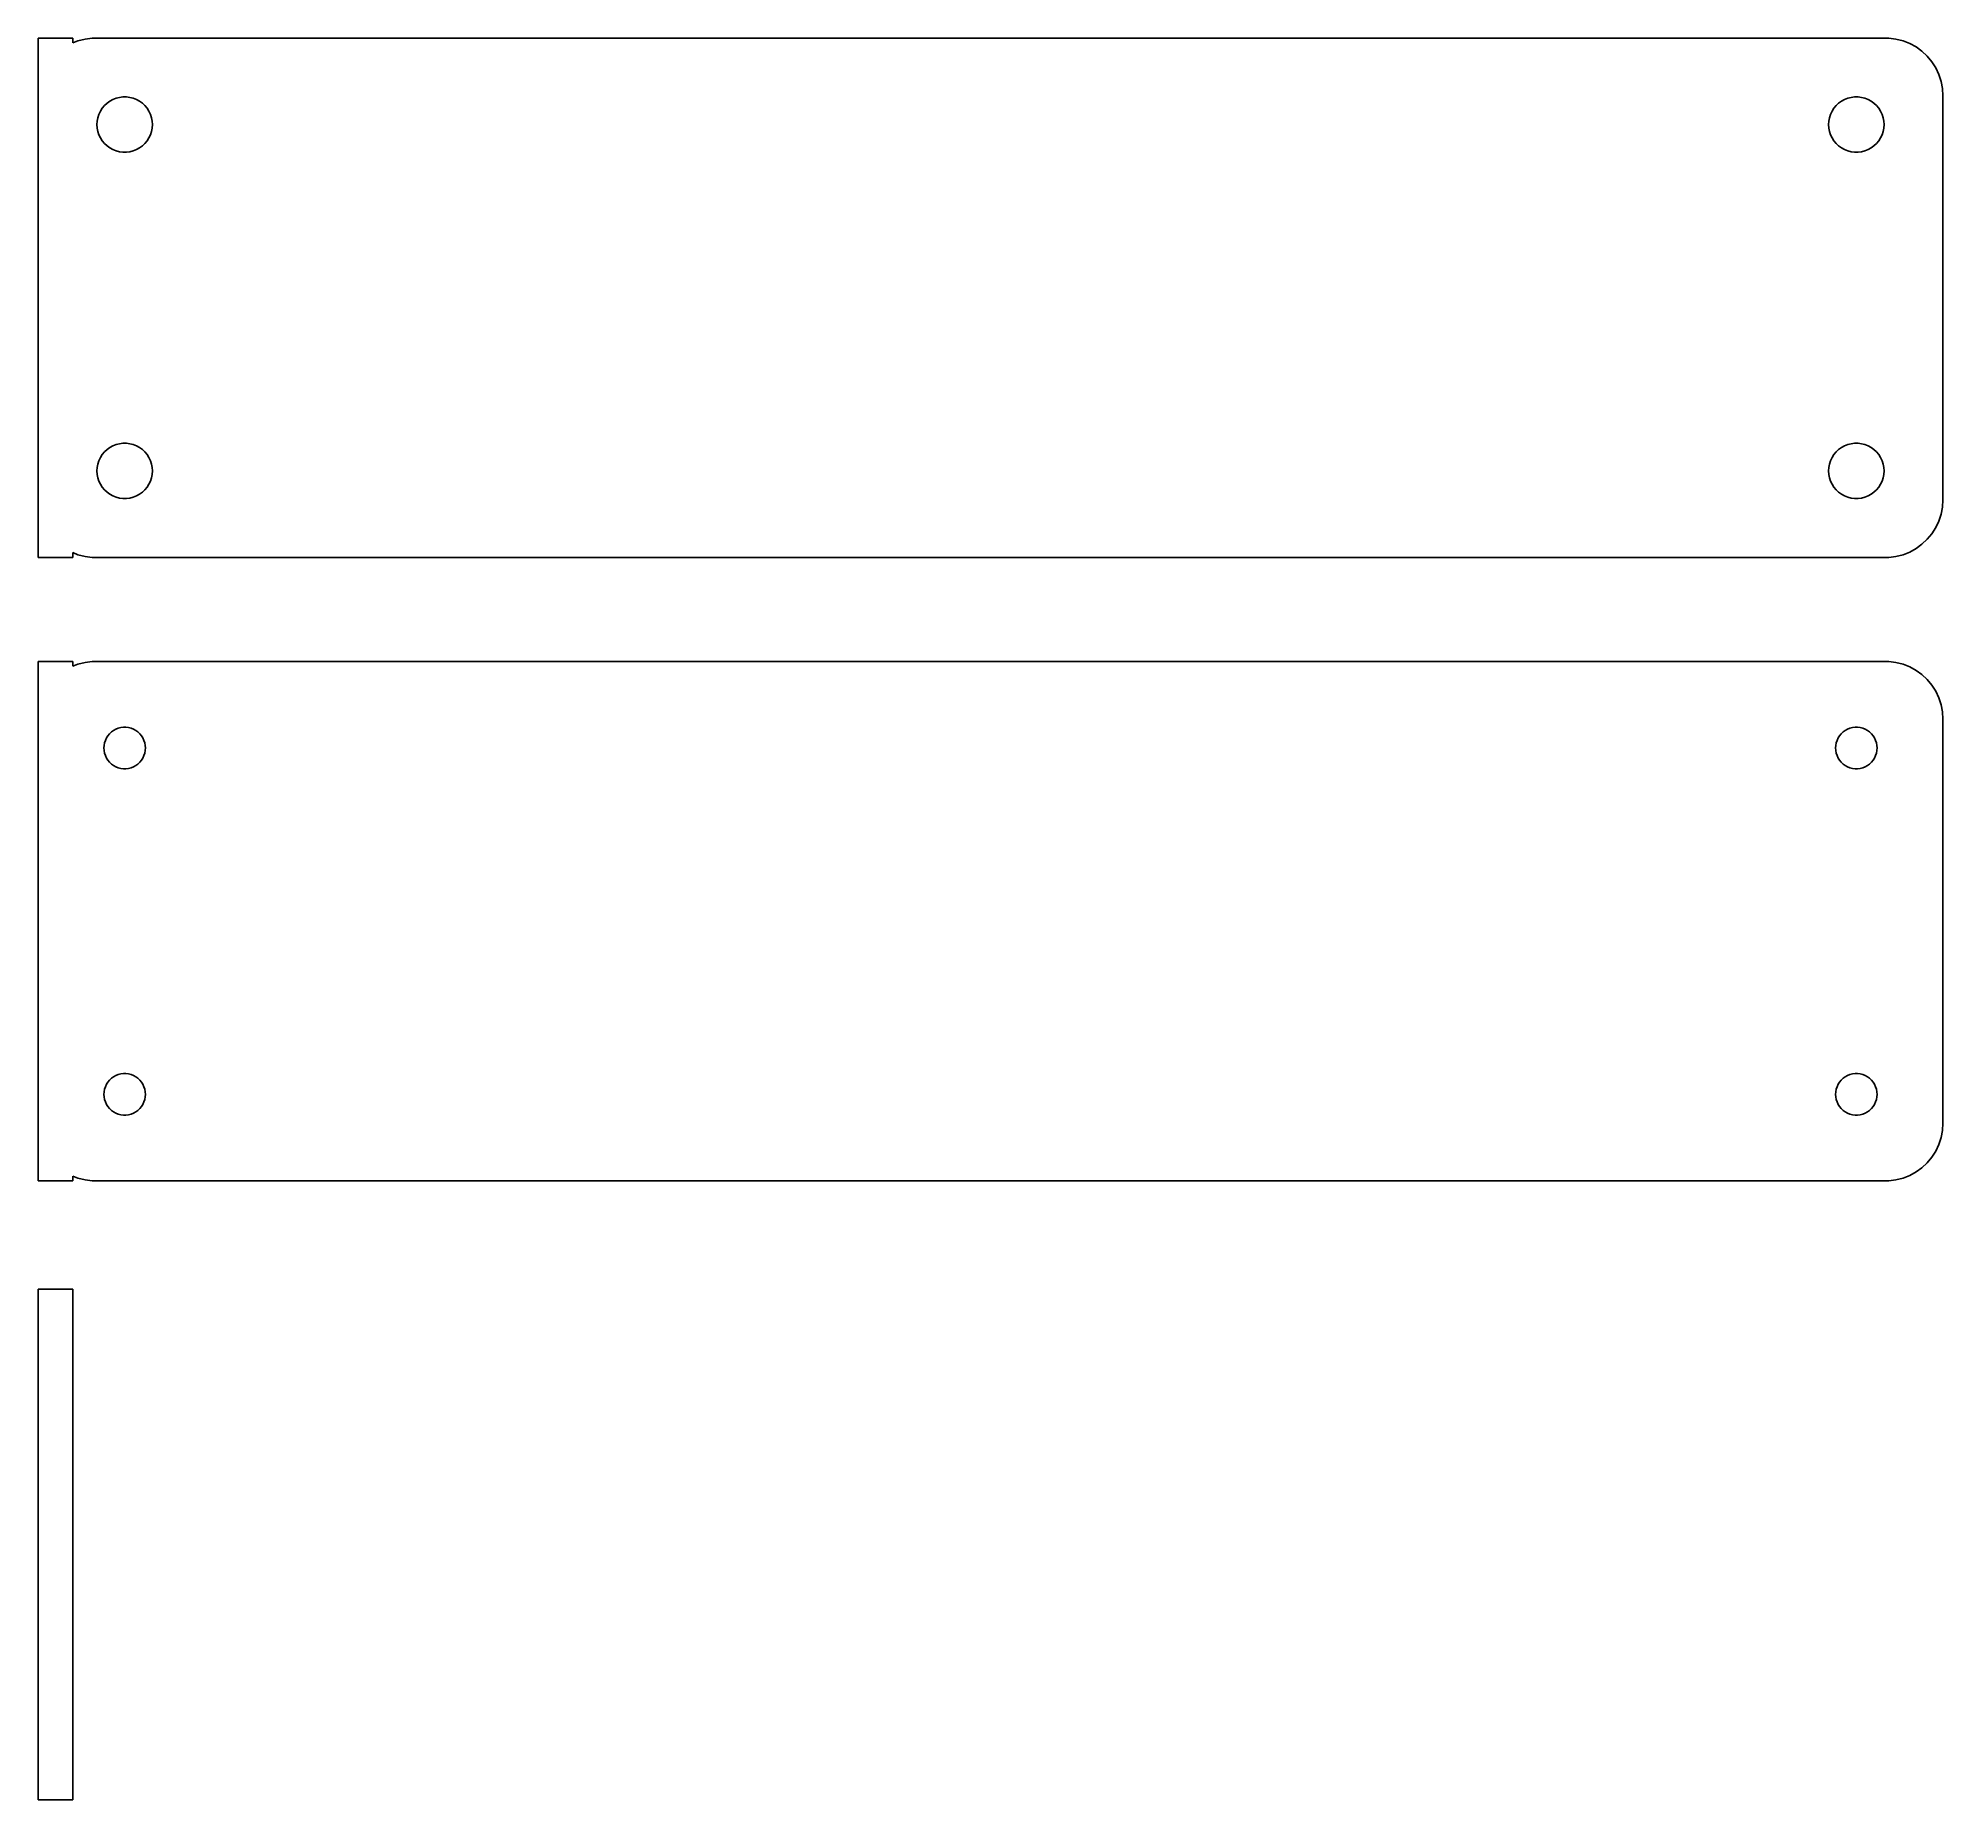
# Model space of a CAD drawing. Header units: metres. Extents: x -82 to 82, y -22 to 130.
import ezdxf

# ---------------------------------------------------------------- set-up
doc = ezdxf.new("R2010")
doc.units = ezdxf.units.M

msp = doc.modelspace()

# ---------------------------------------------------------------- linework, layer by layer
for p, q in [((-79.5, 130.49), (-82.5, 130.49)), ((-82.5, 130.49), (-82.5, 85.5099)), ((-79.5, 130.075), (-79.5, 130.49)), ((-78.4369, 130.411), (-79.0451, 130.255)), ((-77.8139, 130.49), (-78.4369, 130.411)), ((77.8139, 130.49), (-77.8139, 130.49)), ((78.4369, 130.411), (77.8139, 130.49)), ((79.0451, 130.255), (78.4369, 130.411)), ((-79.0451, 130.255), (-79.5, 130.075)), ((79.6289, 130.024), (79.0451, 130.255)), ((80.1791, 129.722), (79.6289, 130.024)), ((80.6871, 129.353), (80.1791, 129.722)), ((81.1448, 128.923), (80.6871, 129.353)), ((81.5451, 128.439), (81.1448, 128.923)), ((81.8815, 127.909), (81.5451, 128.439)), ((82.1489, 127.341), (81.8815, 127.909)), ((82.3429, 126.743), (82.1489, 127.341)), ((82.4606, 126.127), (82.3429, 126.743)), ((82.5, 125.5), (82.4606, 126.127)), ((82.5, 90.5), (82.5, 125.5)), ((-77.3246, 123.597), (-77.2315, 123.883)), ((-77.2315, 123.883), (-77.1031, 124.156)), ((-77.1031, 124.156), (-76.9416, 124.411)), ((-76.9416, 124.411), (-76.7495, 124.643)), ((-76.7495, 124.643), (-76.5298, 124.849)), ((-76.5298, 124.849), (-76.286, 125.026)), ((-76.286, 125.026), (-76.0219, 125.172)), ((-76.0219, 125.172), (-75.7416, 125.283)), ((-75.7416, 125.283), (-75.4497, 125.357)), ((-75.4497, 125.357), (-75.1507, 125.395)), ((-75.1507, 125.395), (-74.8493, 125.395)), ((-74.8493, 125.395), (-74.5503, 125.357)), ((-74.5503, 125.357), (-74.2584, 125.283)), ((-74.2584, 125.283), (-73.9781, 125.172)), ((-73.9781, 125.172), (-73.714, 125.026)), ((-73.714, 125.026), (-73.4702, 124.849)), ((-73.4702, 124.849), (-73.2505, 124.643)), ((-73.2505, 124.643), (-73.0583, 124.411)), ((-73.0583, 124.411), (-72.8969, 124.156)), ((-72.8969, 124.156), (-72.7685, 123.883)), ((-72.7685, 123.883), (-72.6754, 123.597)), ((72.6754, 123.597), (72.7685, 123.883)), ((72.7685, 123.883), (72.8969, 124.156)), ((72.8969, 124.156), (73.0583, 124.411)), ((73.0583, 124.411), (73.2505, 124.643)), ((73.2505, 124.643), (73.4702, 124.849)), ((73.4702, 124.849), (73.714, 125.026)), ((73.714, 125.026), (73.9781, 125.172)), ((73.9781, 125.172), (74.2584, 125.283)), ((74.2584, 125.283), (74.5503, 125.357)), ((74.5503, 125.357), (74.8493, 125.395)), ((74.8493, 125.395), (75.1507, 125.395)), ((75.1507, 125.395), (75.4497, 125.357)), ((75.4497, 125.357), (75.7416, 125.283)), ((75.7416, 125.283), (76.0219, 125.172)), ((76.0219, 125.172), (76.286, 125.026)), ((76.286, 125.026), (76.5298, 124.849)), ((76.5298, 124.849), (76.7495, 124.643)), ((76.7495, 124.643), (76.9416, 124.411)), ((76.9416, 124.411), (77.1031, 124.156)), ((77.1031, 124.156), (77.2315, 123.883)), ((77.2315, 123.883), (77.3246, 123.597)), ((-77.4, 123), (-77.3811, 123.301)), ((-77.3811, 122.699), (-77.4, 123)), ((-77.3811, 123.301), (-77.3246, 123.597)), ((-77.3246, 122.403), (-77.3811, 122.699)), ((-77.2315, 122.117), (-77.3246, 122.403)), ((-77.1031, 121.844), (-77.2315, 122.117)), ((-72.7685, 122.117), (-72.8969, 121.844)), ((-72.6754, 122.403), (-72.7685, 122.117)), ((-72.6754, 123.597), (-72.6189, 123.301)), ((-72.6189, 122.699), (-72.6754, 122.403)), ((-72.6189, 123.301), (-72.6, 123)), ((-72.6, 123), (-72.6189, 122.699)), ((72.6, 123), (72.6189, 123.301)), ((72.6189, 122.699), (72.6, 123)), ((72.6189, 123.301), (72.6754, 123.597)), ((72.6754, 122.403), (72.6189, 122.699)), ((72.7685, 122.117), (72.6754, 122.403)), ((72.8969, 121.844), (72.7685, 122.117)), ((77.2315, 122.117), (77.1031, 121.844)), ((77.3246, 122.403), (77.2315, 122.117)), ((77.3246, 123.597), (77.3811, 123.301)), ((77.3811, 122.699), (77.3246, 122.403)), ((77.3811, 123.301), (77.4, 123)), ((77.4, 123), (77.3811, 122.699)), ((-76.9416, 121.589), (-77.1031, 121.844)), ((-76.7495, 121.357), (-76.9416, 121.589)), ((-76.5298, 121.151), (-76.7495, 121.357)), ((-76.286, 120.974), (-76.5298, 121.151)), ((-76.0219, 120.828), (-76.286, 120.974)), ((-75.7416, 120.717), (-76.0219, 120.828)), ((-75.4497, 120.643), (-75.7416, 120.717)), ((-75.1507, 120.605), (-75.4497, 120.643)), ((-74.8493, 120.605), (-75.1507, 120.605)), ((-74.5503, 120.643), (-74.8493, 120.605)), ((-74.2584, 120.717), (-74.5503, 120.643)), ((-73.9781, 120.828), (-74.2584, 120.717)), ((-73.714, 120.974), (-73.9781, 120.828)), ((-73.4702, 121.151), (-73.714, 120.974)), ((-73.2505, 121.357), (-73.4702, 121.151)), ((-73.0583, 121.589), (-73.2505, 121.357)), ((-72.8969, 121.844), (-73.0583, 121.589)), ((73.0583, 121.589), (72.8969, 121.844)), ((73.2505, 121.357), (73.0583, 121.589)), ((73.4702, 121.151), (73.2505, 121.357)), ((73.714, 120.974), (73.4702, 121.151)), ((73.9781, 120.828), (73.714, 120.974)), ((74.2584, 120.717), (73.9781, 120.828)), ((74.5503, 120.643), (74.2584, 120.717)), ((74.8493, 120.605), (74.5503, 120.643)), ((75.1507, 120.605), (74.8493, 120.605)), ((75.4497, 120.643), (75.1507, 120.605)), ((75.7416, 120.717), (75.4497, 120.643)), ((76.0219, 120.828), (75.7416, 120.717)), ((76.286, 120.974), (76.0219, 120.828)), ((76.5298, 121.151), (76.286, 120.974)), ((76.7495, 121.357), (76.5298, 121.151)), ((76.9416, 121.589), (76.7495, 121.357)), ((77.1031, 121.844), (76.9416, 121.589)), ((-77.2315, 93.8835), (-77.1031, 94.1562)), ((-77.1031, 94.1562), (-76.9416, 94.4107)), ((-76.9416, 94.4107), (-76.7495, 94.6429)), ((-76.7495, 94.6429), (-76.5298, 94.8492)), ((-76.5298, 94.8492), (-76.286, 95.0264)), ((-76.286, 95.0264), (-76.0219, 95.1716)), ((-76.0219, 95.1716), (-75.7416, 95.2825)), ((-75.7416, 95.2825), (-75.4497, 95.3575)), ((-75.4497, 95.3575), (-75.1507, 95.3953)), ((-75.1507, 95.3953), (-74.8493, 95.3953)), ((-74.8493, 95.3953), (-74.5503, 95.3575)), ((-74.5503, 95.3575), (-74.2584, 95.2825)), ((-74.2584, 95.2825), (-73.9781, 95.1716)), ((-73.9781, 95.1716), (-73.714, 95.0264)), ((-73.714, 95.0264), (-73.4702, 94.8492)), ((-73.4702, 94.8492), (-73.2505, 94.6429)), ((-73.2505, 94.6429), (-73.0583, 94.4107)), ((-73.0583, 94.4107), (-72.8969, 94.1562)), ((-72.8969, 94.1562), (-72.7685, 93.8835)), ((72.7685, 93.8835), (72.8969, 94.1562)), ((72.8969, 94.1562), (73.0583, 94.4107)), ((73.0583, 94.4107), (73.2505, 94.6429)), ((73.2505, 94.6429), (73.4702, 94.8492)), ((73.4702, 94.8492), (73.714, 95.0264)), ((73.714, 95.0264), (73.9781, 95.1716)), ((73.9781, 95.1716), (74.2584, 95.2825)), ((74.2584, 95.2825), (74.5503, 95.3575)), ((74.5503, 95.3575), (74.8493, 95.3953)), ((74.8493, 95.3953), (75.1507, 95.3953)), ((75.1507, 95.3953), (75.4497, 95.3575)), ((75.4497, 95.3575), (75.7416, 95.2825)), ((75.7416, 95.2825), (76.0219, 95.1716)), ((76.0219, 95.1716), (76.286, 95.0264)), ((76.286, 95.0264), (76.5298, 94.8492)), ((76.5298, 94.8492), (76.7495, 94.6429)), ((76.7495, 94.6429), (76.9416, 94.4107)), ((76.9416, 94.4107), (77.1031, 94.1562)), ((77.1031, 94.1562), (77.2315, 93.8835)), ((-77.4, 93), (-77.3811, 93.3008)), ((-77.3811, 92.6992), (-77.4, 93)), ((-77.3811, 93.3008), (-77.3246, 93.5969)), ((-77.3246, 92.4032), (-77.3811, 92.6992)), ((-77.3246, 93.5969), (-77.2315, 93.8835)), ((-77.2315, 92.1165), (-77.3246, 92.4032)), ((-72.7685, 93.8835), (-72.6754, 93.5969)), ((-72.6754, 92.4032), (-72.7685, 92.1165)), ((-72.6754, 93.5969), (-72.6189, 93.3008)), ((-72.6189, 92.6992), (-72.6754, 92.4032)), ((-72.6189, 93.3008), (-72.6, 93)), ((-72.6, 93), (-72.6189, 92.6992)), ((72.6, 93), (72.6189, 93.3008)), ((72.6189, 92.6992), (72.6, 93)), ((72.6189, 93.3008), (72.6754, 93.5969)), ((72.6754, 92.4032), (72.6189, 92.6992)), ((72.6754, 93.5969), (72.7685, 93.8835)), ((72.7685, 92.1165), (72.6754, 92.4032)), ((77.2315, 93.8835), (77.3246, 93.5969)), ((77.3246, 92.4032), (77.2315, 92.1165)), ((77.3246, 93.5969), (77.3811, 93.3008)), ((77.3811, 92.6992), (77.3246, 92.4032)), ((77.3811, 93.3008), (77.4, 93)), ((77.4, 93), (77.3811, 92.6992)), ((-77.1031, 91.8438), (-77.2315, 92.1165)), ((-76.9416, 91.5893), (-77.1031, 91.8438)), ((-76.7495, 91.3571), (-76.9416, 91.5893)), ((-76.5298, 91.1508), (-76.7495, 91.3571)), ((-76.286, 90.9736), (-76.5298, 91.1508)), ((-76.0219, 90.8284), (-76.286, 90.9736)), ((-75.7416, 90.7175), (-76.0219, 90.8284)), ((-73.9781, 90.8284), (-74.2584, 90.7175)), ((-73.714, 90.9736), (-73.9781, 90.8284)), ((-73.4702, 91.1508), (-73.714, 90.9736)), ((-73.2505, 91.3571), (-73.4702, 91.1508)), ((-73.0583, 91.5893), (-73.2505, 91.3571)), ((-72.8969, 91.8438), (-73.0583, 91.5893)), ((-72.7685, 92.1165), (-72.8969, 91.8438)), ((72.8969, 91.8438), (72.7685, 92.1165)), ((73.0583, 91.5893), (72.8969, 91.8438)), ((73.2505, 91.3571), (73.0583, 91.5893)), ((73.4702, 91.1508), (73.2505, 91.3571)), ((73.714, 90.9736), (73.4702, 91.1508)), ((73.9781, 90.8284), (73.714, 90.9736)), ((74.2584, 90.7175), (73.9781, 90.8284)), ((76.0219, 90.8284), (75.7416, 90.7175)), ((76.286, 90.9736), (76.0219, 90.8284)), ((76.5298, 91.1508), (76.286, 90.9736)), ((76.7495, 91.3571), (76.5298, 91.1508)), ((76.9416, 91.5893), (76.7495, 91.3571)), ((77.1031, 91.8438), (76.9416, 91.5893)), ((77.2315, 92.1165), (77.1031, 91.8438)), ((-75.4497, 90.6425), (-75.7416, 90.7175)), ((-75.1507, 90.6047), (-75.4497, 90.6425)), ((-74.8493, 90.6047), (-75.1507, 90.6047)), ((-74.5503, 90.6425), (-74.8493, 90.6047)), ((-74.2584, 90.7175), (-74.5503, 90.6425)), ((74.5503, 90.6425), (74.2584, 90.7175)), ((74.8493, 90.6047), (74.5503, 90.6425)), ((75.1507, 90.6047), (74.8493, 90.6047)), ((75.4497, 90.6425), (75.1507, 90.6047)), ((75.7416, 90.7175), (75.4497, 90.6425)), ((82.1489, 88.6594), (82.3429, 89.2566)), ((82.3429, 89.2566), (82.4606, 89.8733)), ((82.4606, 89.8733), (82.5, 90.5)), ((81.1448, 87.0773), (81.5451, 87.5611)), ((81.5451, 87.5611), (81.8815, 88.0912)), ((81.8815, 88.0912), (82.1489, 88.6594)), ((-79.5, 85.9248), (-79.0451, 85.7447)), ((-79.5, 85.5099), (-79.5, 85.9248)), ((79.0451, 85.7447), (79.6289, 85.9759)), ((79.6289, 85.9759), (80.1791, 86.2784)), ((80.1791, 86.2784), (80.6871, 86.6474)), ((80.6871, 86.6474), (81.1448, 87.0773)), ((-82.5, 85.5099), (-79.5, 85.5099)), ((-79.0451, 85.7447), (-78.4369, 85.5886)), ((-78.4369, 85.5886), (-77.8139, 85.5099)), ((-77.8139, 85.5099), (77.8139, 85.5099)), ((77.8139, 85.5099), (78.4369, 85.5886)), ((78.4369, 85.5886), (79.0451, 85.7447)), ((-79.5, 76.4901), (-82.5, 76.4901)), ((-82.5, 76.4901), (-82.5, 31.5099)), ((-79.5, 76.0752), (-79.5, 76.4901)), ((-79.0451, 76.2553), (-79.5, 76.0752)), ((-78.4369, 76.4114), (-79.0451, 76.2553)), ((-77.8139, 76.4901), (-78.4369, 76.4114)), ((77.8139, 76.4901), (-77.8139, 76.4901)), ((78.4369, 76.4114), (77.8139, 76.4901)), ((79.0451, 76.2553), (78.4369, 76.4114)), ((79.6289, 76.0241), (79.0451, 76.2553)), ((80.1791, 75.7216), (79.6289, 76.0241)), ((80.6871, 75.3526), (80.1791, 75.7216)), ((81.1448, 74.9227), (80.6871, 75.3526)), ((81.5451, 74.4389), (81.1448, 74.9227)), ((81.8815, 73.9088), (81.5451, 74.4389)), ((82.1489, 73.3406), (81.8815, 73.9088)), ((82.3429, 72.7434), (82.1489, 73.3406)), ((82.4606, 72.1267), (82.3429, 72.7434)), ((82.5, 71.5), (82.4606, 72.1267)), ((82.5, 36.5), (82.5, 71.5)), ((-76.7858, 69.2256), (-76.7434, 69.4476)), ((-76.7434, 69.4476), (-76.6736, 69.6626)), ((-76.6736, 69.6626), (-76.5773, 69.8671)), ((-76.5773, 69.8671), (-76.4562, 70.058)), ((-76.4562, 70.058), (-76.3121, 70.2322)), ((-76.3121, 70.2322), (-76.1474, 70.3869)), ((-76.1474, 70.3869), (-75.9645, 70.5198)), ((-75.9645, 70.5198), (-75.7664, 70.6287)), ((-75.7664, 70.6287), (-75.5562, 70.7119)), ((-75.5562, 70.7119), (-75.3373, 70.7681)), ((-75.3373, 70.7681), (-75.113, 70.7964)), ((-75.113, 70.7964), (-74.887, 70.7964)), ((-74.887, 70.7964), (-74.6627, 70.7681)), ((-74.6627, 70.7681), (-74.4438, 70.7119)), ((-74.4438, 70.7119), (-74.2336, 70.6287)), ((-74.2336, 70.6287), (-74.0355, 70.5198)), ((-74.0355, 70.5198), (-73.8526, 70.3869)), ((-73.8526, 70.3869), (-73.6879, 70.2322)), ((-73.6879, 70.2322), (-73.5438, 70.058)), ((-73.5438, 70.058), (-73.4226, 69.8671)), ((-73.4226, 69.8671), (-73.3264, 69.6626)), ((-73.3264, 69.6626), (-73.2565, 69.4476)), ((-73.2565, 69.4476), (-73.2142, 69.2256)), ((73.2142, 69.2256), (73.2565, 69.4476)), ((73.2565, 69.4476), (73.3264, 69.6626)), ((73.3264, 69.6626), (73.4226, 69.8671)), ((73.4226, 69.8671), (73.5438, 70.058)), ((73.5438, 70.058), (73.6879, 70.2322)), ((73.6879, 70.2322), (73.8526, 70.3869)), ((73.8526, 70.3869), (74.0355, 70.5198)), ((74.0355, 70.5198), (74.2336, 70.6287)), ((74.2336, 70.6287), (74.4438, 70.7119)), ((74.4438, 70.7119), (74.6627, 70.7681)), ((74.6627, 70.7681), (74.887, 70.7964)), ((74.887, 70.7964), (75.113, 70.7964)), ((75.113, 70.7964), (75.3373, 70.7681)), ((75.3373, 70.7681), (75.5562, 70.7119)), ((75.5562, 70.7119), (75.7664, 70.6287)), ((75.7664, 70.6287), (75.9645, 70.5198)), ((75.9645, 70.5198), (76.1474, 70.3869)), ((76.1474, 70.3869), (76.3121, 70.2322)), ((76.3121, 70.2322), (76.4562, 70.058)), ((76.4562, 70.058), (76.5773, 69.8671)), ((76.5773, 69.8671), (76.6736, 69.6626)), ((76.6736, 69.6626), (76.7434, 69.4476)), ((76.7434, 69.4476), (76.7858, 69.2256)), ((-76.8, 69), (-76.7858, 69.2256)), ((-76.7858, 68.7744), (-76.8, 69)), ((-76.7434, 68.5524), (-76.7858, 68.7744)), ((-76.6736, 68.3374), (-76.7434, 68.5524)), ((-76.5773, 68.1328), (-76.6736, 68.3374)), ((-76.4562, 67.942), (-76.5773, 68.1328)), ((-76.3121, 67.7678), (-76.4562, 67.942)), ((-76.1474, 67.6131), (-76.3121, 67.7678)), ((-73.6879, 67.7678), (-73.8526, 67.6131)), ((-73.5438, 67.942), (-73.6879, 67.7678)), ((-73.4226, 68.1328), (-73.5438, 67.942)), ((-73.3264, 68.3374), (-73.4226, 68.1328)), ((-73.2565, 68.5524), (-73.3264, 68.3374)), ((-73.2142, 68.7744), (-73.2565, 68.5524)), ((-73.2142, 69.2256), (-73.2, 69)), ((-73.2, 69), (-73.2142, 68.7744)), ((73.2, 69), (73.2142, 69.2256)), ((73.2142, 68.7744), (73.2, 69)), ((73.2565, 68.5524), (73.2142, 68.7744)), ((73.3264, 68.3374), (73.2565, 68.5524)), ((73.4226, 68.1328), (73.3264, 68.3374)), ((73.5438, 67.942), (73.4226, 68.1328)), ((73.6879, 67.7678), (73.5438, 67.942)), ((73.8526, 67.6131), (73.6879, 67.7678)), ((76.3121, 67.7678), (76.1474, 67.6131)), ((76.4562, 67.942), (76.3121, 67.7678)), ((76.5773, 68.1328), (76.4562, 67.942)), ((76.6736, 68.3374), (76.5773, 68.1328)), ((76.7434, 68.5524), (76.6736, 68.3374)), ((76.7858, 68.7744), (76.7434, 68.5524)), ((76.7858, 69.2256), (76.8, 69)), ((76.8, 69), (76.7858, 68.7744)), ((-75.9645, 67.4802), (-76.1474, 67.6131)), ((-75.7664, 67.3713), (-75.9645, 67.4802)), ((-75.5562, 67.2881), (-75.7664, 67.3713)), ((-75.3373, 67.2319), (-75.5562, 67.2881)), ((-75.113, 67.2036), (-75.3373, 67.2319)), ((-74.887, 67.2036), (-75.113, 67.2036)), ((-74.6627, 67.2319), (-74.887, 67.2036)), ((-74.4438, 67.2881), (-74.6627, 67.2319)), ((-74.2336, 67.3713), (-74.4438, 67.2881)), ((-74.0355, 67.4802), (-74.2336, 67.3713)), ((-73.8526, 67.6131), (-74.0355, 67.4802)), ((74.0355, 67.4802), (73.8526, 67.6131)), ((74.2336, 67.3713), (74.0355, 67.4802)), ((74.4438, 67.2881), (74.2336, 67.3713)), ((74.6627, 67.2319), (74.4438, 67.2881)), ((74.887, 67.2036), (74.6627, 67.2319)), ((75.113, 67.2036), (74.887, 67.2036)), ((75.3373, 67.2319), (75.113, 67.2036)), ((75.5562, 67.2881), (75.3373, 67.2319)), ((75.7664, 67.3713), (75.5562, 67.2881)), ((75.9645, 67.4802), (75.7664, 67.3713)), ((76.1474, 67.6131), (75.9645, 67.4802)), ((-76.7434, 39.4476), (-76.6736, 39.6626)), ((-76.6736, 39.6626), (-76.5773, 39.8672)), ((-76.5773, 39.8672), (-76.4562, 40.058)), ((-76.4562, 40.058), (-76.3121, 40.2322)), ((-76.3121, 40.2322), (-76.1474, 40.3869)), ((-76.1474, 40.3869), (-75.9645, 40.5198)), ((-75.9645, 40.5198), (-75.7664, 40.6287)), ((-75.7664, 40.6287), (-75.5562, 40.7119)), ((-75.5562, 40.7119), (-75.3373, 40.7681)), ((-75.3373, 40.7681), (-75.113, 40.7964)), ((-75.113, 40.7964), (-74.887, 40.7964)), ((-74.887, 40.7964), (-74.6627, 40.7681)), ((-74.6627, 40.7681), (-74.4438, 40.7119)), ((-74.4438, 40.7119), (-74.2336, 40.6287)), ((-74.2336, 40.6287), (-74.0355, 40.5198)), ((-74.0355, 40.5198), (-73.8526, 40.3869)), ((-73.8526, 40.3869), (-73.6879, 40.2322)), ((-73.6879, 40.2322), (-73.5438, 40.058)), ((-73.5438, 40.058), (-73.4226, 39.8672)), ((-73.4226, 39.8672), (-73.3264, 39.6626)), ((-73.3264, 39.6626), (-73.2565, 39.4476)), ((73.2565, 39.4476), (73.3264, 39.6626)), ((73.3264, 39.6626), (73.4226, 39.8672)), ((73.4226, 39.8672), (73.5438, 40.058)), ((73.5438, 40.058), (73.6879, 40.2322)), ((73.6879, 40.2322), (73.8526, 40.3869)), ((73.8526, 40.3869), (74.0355, 40.5198)), ((74.0355, 40.5198), (74.2336, 40.6287)), ((74.2336, 40.6287), (74.4438, 40.7119)), ((74.4438, 40.7119), (74.6627, 40.7681)), ((74.6627, 40.7681), (74.887, 40.7964)), ((74.887, 40.7964), (75.113, 40.7964)), ((75.113, 40.7964), (75.3373, 40.7681)), ((75.3373, 40.7681), (75.5562, 40.7119)), ((75.5562, 40.7119), (75.7664, 40.6287)), ((75.7664, 40.6287), (75.9645, 40.5198)), ((75.9645, 40.5198), (76.1474, 40.3869)), ((76.1474, 40.3869), (76.3121, 40.2322)), ((76.3121, 40.2322), (76.4562, 40.058)), ((76.4562, 40.058), (76.5773, 39.8672)), ((76.5773, 39.8672), (76.6736, 39.6626)), ((76.6736, 39.6626), (76.7434, 39.4476)), ((-76.8, 39), (-76.7858, 39.2256)), ((-76.7858, 38.7744), (-76.8, 39)), ((-76.7858, 39.2256), (-76.7434, 39.4476)), ((-76.7434, 38.5524), (-76.7858, 38.7744)), ((-76.6736, 38.3374), (-76.7434, 38.5524)), ((-76.5773, 38.1329), (-76.6736, 38.3374)), ((-76.4562, 37.942), (-76.5773, 38.1329)), ((-73.4226, 38.1329), (-73.5438, 37.942)), ((-73.3264, 38.3374), (-73.4226, 38.1329)), ((-73.2565, 38.5524), (-73.3264, 38.3374)), ((-73.2565, 39.4476), (-73.2142, 39.2256)), ((-73.2142, 38.7744), (-73.2565, 38.5524)), ((-73.2142, 39.2256), (-73.2, 39)), ((-73.2, 39), (-73.2142, 38.7744)), ((73.2, 39), (73.2142, 39.2256)), ((73.2142, 38.7744), (73.2, 39)), ((73.2142, 39.2256), (73.2565, 39.4476)), ((73.2565, 38.5524), (73.2142, 38.7744)), ((73.3264, 38.3374), (73.2565, 38.5524)), ((73.4226, 38.1329), (73.3264, 38.3374)), ((73.5438, 37.942), (73.4226, 38.1329)), ((76.5773, 38.1329), (76.4562, 37.942)), ((76.6736, 38.3374), (76.5773, 38.1329)), ((76.7434, 38.5524), (76.6736, 38.3374)), ((76.7434, 39.4476), (76.7858, 39.2256)), ((76.7858, 38.7744), (76.7434, 38.5524)), ((76.7858, 39.2256), (76.8, 39)), ((76.8, 39), (76.7858, 38.7744)), ((-76.3121, 37.7678), (-76.4562, 37.942)), ((-76.1474, 37.6131), (-76.3121, 37.7678)), ((-75.9645, 37.4802), (-76.1474, 37.6131)), ((-75.7664, 37.3713), (-75.9645, 37.4802)), ((-75.5562, 37.2881), (-75.7664, 37.3713)), ((-75.3373, 37.2319), (-75.5562, 37.2881)), ((-75.113, 37.2036), (-75.3373, 37.2319)), ((-74.887, 37.2036), (-75.113, 37.2036)), ((-74.6627, 37.2319), (-74.887, 37.2036)), ((-74.4438, 37.2881), (-74.6627, 37.2319)), ((-74.2336, 37.3713), (-74.4438, 37.2881)), ((-74.0355, 37.4802), (-74.2336, 37.3713)), ((-73.8526, 37.6131), (-74.0355, 37.4802)), ((-73.6879, 37.7678), (-73.8526, 37.6131)), ((-73.5438, 37.942), (-73.6879, 37.7678)), ((73.6879, 37.7678), (73.5438, 37.942)), ((73.8526, 37.6131), (73.6879, 37.7678)), ((74.0355, 37.4802), (73.8526, 37.6131)), ((74.2336, 37.3713), (74.0355, 37.4802)), ((74.4438, 37.2881), (74.2336, 37.3713)), ((74.6627, 37.2319), (74.4438, 37.2881)), ((74.887, 37.2036), (74.6627, 37.2319)), ((75.113, 37.2036), (74.887, 37.2036)), ((75.3373, 37.2319), (75.113, 37.2036)), ((75.5562, 37.2881), (75.3373, 37.2319)), ((75.7664, 37.3713), (75.5562, 37.2881)), ((75.9645, 37.4802), (75.7664, 37.3713)), ((76.1474, 37.6131), (75.9645, 37.4802)), ((76.3121, 37.7678), (76.1474, 37.6131)), ((76.4562, 37.942), (76.3121, 37.7678)), ((82.4606, 35.8733), (82.5, 36.5)), ((81.8815, 34.0912), (82.1489, 34.6594)), ((82.1489, 34.6594), (82.3429, 35.2566)), ((82.3429, 35.2566), (82.4606, 35.8733)), ((80.6871, 32.6474), (81.1448, 33.0773)), ((81.1448, 33.0773), (81.5451, 33.5611)), ((81.5451, 33.5611), (81.8815, 34.0912)), ((-82.5, 31.5099), (-79.5, 31.5099)), ((-79.5, 31.9248), (-79.0451, 31.7447)), ((-79.5, 31.5099), (-79.5, 31.9248)), ((-79.0451, 31.7447), (-78.4369, 31.5886)), ((-78.4369, 31.5886), (-77.8139, 31.5099)), ((-77.8139, 31.5099), (77.8139, 31.5099)), ((77.8139, 31.5099), (78.4369, 31.5886)), ((78.4369, 31.5886), (79.0451, 31.7447)), ((79.0451, 31.7447), (79.6289, 31.9759)), ((79.6289, 31.9759), (80.1791, 32.2784)), ((80.1791, 32.2784), (80.6871, 32.6474)), ((-79.5, 22.1148), (-82.5, 22.1148)), ((-82.5, 22.1148), (-82.5, -22.1148)), ((-79.5, -22.1148), (-79.5, 22.1148)), ((-82.5, -22.1148), (-79.5, -22.1148))]:
    msp.add_line(p, q)

doc.saveas('drawing.dxf')
